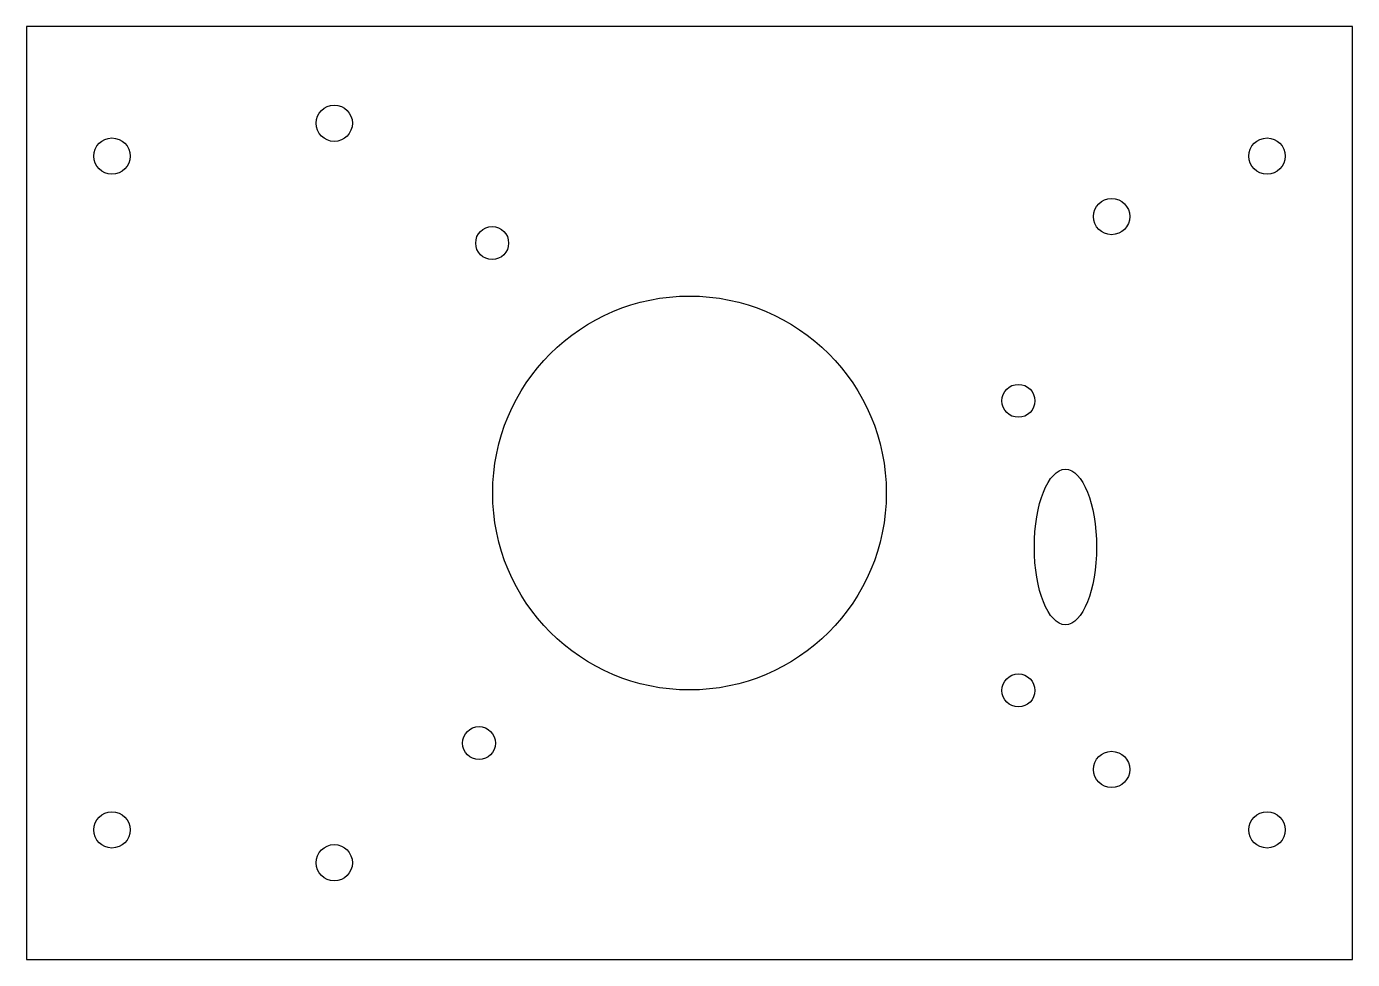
# Model space of a CAD drawing. Header units: millimetres. Extents: x -64 to 64, y -66 to 24.
import ezdxf

# ---------------------------------------------------------------- set-up
doc = ezdxf.new("R2010")
doc.units = ezdxf.units.MM
doc.layers.get('0').update_dxf_attribs({"linetype": 'CONTINUOUS'})

msp = doc.modelspace()

# ---------------------------------------------------------------- linework, layer by layer
msp.add_lwpolyline([(-64, 24), (-64, -66), (64, -66), (64, 24)], close=True)
for centre, radius in [((-34.29, 14.67), 1.75), ((-55.75, 11.5), 1.75), ((55.75, 11.5), 1.75), ((40.75, 5.67), 1.75), ((-19.05, 3.11), 1.59), ((0, -21), 19), ((31.75, -12.11), 1.59), ((31.75, -40.05), 1.59), ((-20.32, -45.13), 1.59), ((40.75, -47.67), 1.75), ((-55.75, -53.5), 1.75), ((55.75, -53.5), 1.75), ((-34.29, -56.67), 1.75)]:
    msp.add_circle(centre, radius)
msp.add_ellipse((36.29, -26.21), major_axis=(0, -7.5), ratio=0.4)

doc.saveas('drawing.dxf')
